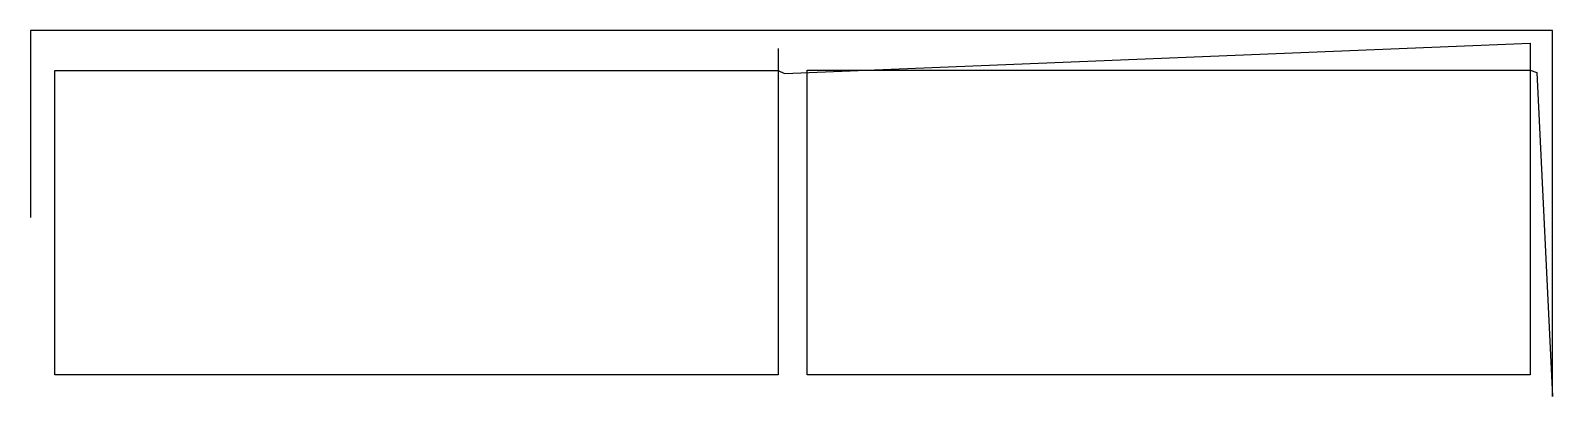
# Model space of a CAD drawing. Header units: metres. Extents: x 421 to 1477, y 0 to 254.
import ezdxf

# ---------------------------------------------------------------- set-up
doc = ezdxf.new("R2010")
doc.units = ezdxf.units.M

msp = doc.modelspace()

# ---------------------------------------------------------------- linework, layer by layer
at = {"layer": 'TOOL_0'}
for p, q in [((1476.728, 254.278), (421.144, 254.278)), ((421.144, 254.278), (421.144, 125.455)), ((1476.728, 1), (1476.728, 254.278)), ((944.068, 224.445), (1461.194, 245.511)), ((1461.194, 245.511), (1461.194, 226.579)), ((939.668, 241.77), (939.668, 226.537)), ((438.168, 15.037), (438.168, 226.537)), ((438.168, 226.537), (939.668, 226.537)), ((939.668, 226.537), (939.668, 15.037)), ((939.668, 226.537), (944.068, 224.445)), ((959.694, 15.079), (959.694, 226.579)), ((959.694, 226.579), (1461.194, 226.579)), ((1461.194, 226.579), (1461.194, 15.079)), ((1461.194, 226.579), (1465.738, 224.951)), ((1465.738, 224.951), (1476.728, 0)), ((421.144, 125.455), (421.144, 124.455)), ((939.668, 15.037), (438.168, 15.037)), ((1461.194, 15.079), (959.694, 15.079)), ((1476.728, 0), (1476.728, 1)), ((1476.728, 1), (1476.728, 0)), ((1476.728, 0), (1476.728, 1))]:
    msp.add_line(p, q, dxfattribs=at)

doc.saveas('drawing.dxf')
